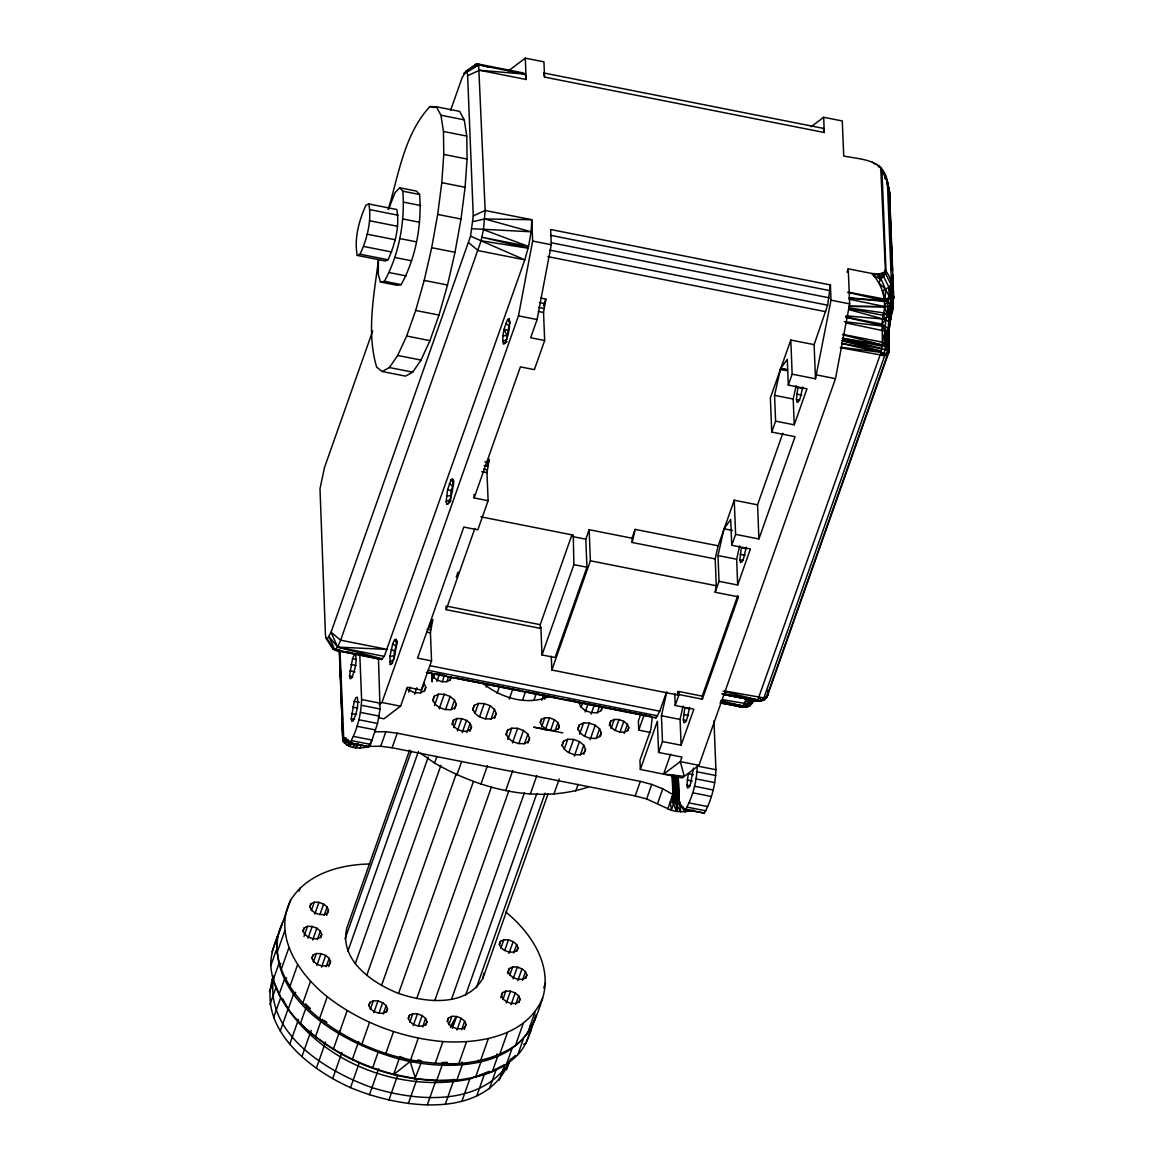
<?xml version="1.0" encoding="UTF-8"?>
<svg xmlns="http://www.w3.org/2000/svg" width="1163" height="1163" viewBox="0 0 1163 1163"><rect width="100%" height="100%" fill="white"/><g stroke="black" fill="none" stroke-linecap="round" stroke-linejoin="round"><path stroke-width="1.5" d="M378.382 260.439L378.324 274.628L380.461 282.013L397.252 285.328L401.206 284.615C415.961 257.604 421.849 225.113 419.61 194.512L416.499 191.095L399.723 187.781L395.1 192.578L388.369 209.5M840.369 347.708L884.709 355.689C890.335 355.02 888.125 347.548 886.729 344.103L882.412 342.198L842.695 334.333M722.805 694.122L757.36 701.173L761.082 701.158L764.469 699.69L767.028 696.986L889.157 351.328L889.201 347.446L887.224 344.757C887.616 323.808 891.41 303.165 891.396 282.216L887.354 181.617C883.967 159.127 861.361 159.578 843.713 156.031L842.303 120.967L823.666 117.274L811.149 126.723M847.057 272.186L848.249 268.813L871.552 273.436C881.714 283.51 886.642 298.818 883.706 312.891C879.984 325.858 884.36 339.422 881.031 352.374L882.702 355.631L885.261 349.409L885.072 326.41L887.951 306.523L887.311 298.557L892.457 295.591L893.504 292.611L889.462 192.011L887.354 181.617L880.74 167.821L885.552 273.479L890.96 284.586L893.533 297.539L888.794 332.545L888.881 344.364M889.84 212.64L889.462 192.011L887.354 181.617M888.794 332.545C890.262 316.627 894.376 300.519 890.96 284.586L888.895 287.246L882.484 290.924L885.247 299.182L884.36 300.781L849.164 297.902M849.237 292.393L885.247 299.182L885.566 289.383L878.937 274.061L871.552 273.436M505.789 912.039C530.633 932.174 552.847 964.999 542.598 998.188C537.059 1015.633 530.909 1034.052 515.5 1045.333C498.825 1056.934 478.836 1061.877 458.833 1063.564C408.998 1065.686 358.974 1048.953 319.563 1018.555C291.884 996.662 264.975 958.181 282.798 922.274M542.598 998.188C526.519 1036.059 479.636 1043.981 442.914 1041.568C401.148 1037.876 360.457 1022.466 327.268 996.72C299.603 974.812 272.68 936.331 290.517 900.438C306.843 873.646 340.105 864.472 369.747 864.007M473.268 215.911L485.16 210.488L531.782 219.72L531.113 231.786L528.554 246.483L524.804 259.858L384.255 656.383L381.595 659.508L334.973 650.248L333.069 649.056L327.312 638.952L331.062 632.236L470.55 236.133L473.268 215.911L467.628 75.682L467.046 72.121L465.767 71.336L462.002 78.052L450.532 110.514M372.712 330.932L324.462 467.613L319.999 488.722L325.436 634.605L326.018 638.182L334.973 650.248L337.633 647.108L340.643 640.188L481.089 240.799L483.445 229.678L485.16 210.488L478.647 64.924L476.743 63.747L465.767 71.336L478.647 64.924L525.283 74.156L526.141 79.491L479.519 70.245L467.628 75.682M340.003 650.597L343.667 737.4L348.682 742.895L349.961 742.895C357.303 729.841 361.112 714.489 361.606 699.515L359.789 654.347M339.567 649.855L342.692 739.973C347.097 749.801 361.344 748.638 369.892 746.384L377.539 723.459L380.054 708.979L378.44 658.04M378.833 717.775L383.921 718.792L400.595 706.188L407.283 687.26L421.268 690.022L431.546 660.904L430.426 632.861L432.752 619.472L429.787 627.875M431.546 660.904L417.561 658.127L463.833 527.057L477.819 529.834L488.111 500.715L486.977 472.658L489.303 459.283L486.934 466M684.353 809.404L685.632 809.404C692.974 796.364 696.782 780.998 697.277 766.024L715.928 769.717C715.419 784.691 711.625 800.057 704.284 813.097L684.353 809.404L672.897 794.489L662.765 788.834L651.745 784.4L640.319 781.376L397.223 733.199L385.854 731.716L375.038 731.818M814.115 344.641L790.796 340.032L792.163 374.166L815.481 378.789L814.115 344.641L827.678 305.2L830.397 284.935L550.666 229.518L551.277 244.753L537.102 319.534L530.677 337.735L544.662 340.512L534.384 369.645L520.399 366.868L474.126 497.938L488.111 500.715M369.892 746.384L380.723 746.268L392.091 747.765L635.187 795.928L646.613 798.952L671.356 810.306L673.624 803.284L673.988 795.725L671.618 798.08L676.241 811.411L685.24 811.803L693.511 810.015M849.194 298.062L884.491 301.464L892.21 298.004L890.96 284.586L893.431 296.172L893.01 304.764L889.768 323.198C893.518 305.607 897.095 285.793 885.29 270.107L883.647 276.503L888.895 287.246L890.64 296.987L892.21 298.004C893.896 305.884 894.609 319.244 883.706 312.891L848.83 307.904M357.23 255.409L360.065 254.217C367.043 238.822 371.971 220.825 368.802 203.961L365.967 205.153C358.989 220.563 354.046 238.546 357.23 255.409L385.2 260.963L388.035 259.771C395.013 244.361 399.941 226.378 396.772 209.514L368.802 203.961M349.496 676.081L352.52 658.694L354.235 655.016L355.573 654.464C357.085 662.43 354.744 670.935 351.444 678.218L350.107 678.785L349.496 676.081L352.898 676.75M351.211 718.763L354.235 701.376L355.951 697.698L357.288 697.131C358.8 705.112 356.459 713.617 353.159 720.9L351.822 721.453L351.211 718.763L354.599 719.432M395.929 639.301L396.554 642.092L395.115 654.144L393.414 660.162L391.64 663.971L390.245 664.553L389.91 656.325L392.76 643.691L394.533 639.883L395.929 639.301L397.484 641.729M394.533 639.883L397.223 643.386L394.577 650.844L393.487 659.988L389.62 661.762M452.48 479.098C454.05 487.384 451.622 496.208 448.191 503.783L446.81 504.364L446.17 501.558L447.624 489.521L451.099 479.694L452.48 479.098L454.05 481.526M450.517 501.922L451.142 490.655L453.774 483.183L451.099 479.694M507.083 341.733L503.361 344.161C501.805 335.889 504.233 327.05 507.65 319.491L509.045 318.909L509.903 321.642M544.662 340.512L543.543 312.469L545.869 299.095L540.621 298.048M689.674 707.38L687.129 718.356L685.341 722.165L683.96 722.761L683.321 719.955L684.774 707.918L689.775 708.907M693.468 768.089L690.546 783.731L688.83 787.409L687.493 787.976L686.882 785.272L688.278 773.686L693.366 774.689M746.239 547.192L743.68 558.167L741.907 561.976L740.511 562.558L739.886 559.766L741.325 547.715L746.326 548.703M802.79 386.988L800.246 397.964L798.458 401.773L797.077 402.369L796.437 399.563L797.891 387.526L802.892 388.515M768.191 690.081L767.217 696.346L764.469 699.69L765.254 697.204L763.277 699.385L764.469 699.69L766.795 696.55L887.616 354.322L889.201 347.446L889.084 330.612L887.849 328.286L882.135 324.128L845.835 317.005M380.461 282.013L384.415 281.301C399.171 254.275 405.073 221.799 402.834 191.183L399.723 187.781M378.484 259.916C374.006 295.155 366.345 332.342 376.667 367.145L382.22 371.52L389.387 367.537L397.702 355.456L406.657 336.02L415.685 310.463L424.204 280.399L431.691 247.69L437.681 214.428L441.795 182.664L443.757 154.417L443.466 131.463L440.937 115.224L436.314 106.749L429.903 106.545C404.317 134.225 398.691 174.348 388.326 209.355M382.22 371.52L405.524 376.129L412.691 372.16L421.021 360.065L429.961 340.643L438.989 315.086L447.522 285.008L455.009 252.313L460.999 219.037L465.098 187.272L467.075 159.04L466.785 136.086L464.255 119.847L459.632 111.372L436.314 106.749M347.533 739.668L342.692 739.973L343.667 737.4M674.278 775.27C673.043 787.54 677.259 799.374 676.241 811.411L671.356 810.306L670.324 801.772L679.788 804.985L685.24 811.803L683.088 806.948M890.233 297.306L892.021 305.68L889.971 322.267L885.77 319.767L848.568 309.489M462.031 1061.993L462.307 1064.726L456.914 1080.005L455.605 1080.209C399.549 1083.829 342.038 1063.273 301.362 1024.472C285.749 1008.423 272.346 988.535 270.805 965.595C270.398 950.796 277.419 937.596 282.158 923.989M455.605 1080.209C478.124 1077.868 501.384 1071.312 517.768 1054.826C527.973 1043.996 530.866 1029.197 536.056 1015.721C517.695 1070.367 446.272 1070.978 399.374 1059.086C344.582 1043.822 270.47 1003.276 277.419 936.608M530.662 1031.014L531.113 1025.882M842.463 338.36L882.15 346.269L885.479 345.76L886.729 344.103L887.762 333.447L884.985 331.092L845.661 322.82M884.854 343.274L886.075 332.022L887.849 328.286M652.298 717.266L650.829 729.506L639.955 760.297L640.333 769.441L682.288 777.902L698.963 765.312L835.485 378.658L849.659 303.877L848.249 268.813M890.654 299.138L885.566 289.383L878.966 282.958L880.595 279.193L883.647 276.503L885.29 270.107M889.768 323.198L891.221 314.403M548.078 793.718L482.965 978.112C466.392 1007.245 425.687 1002.826 398.575 993.42C372.48 983.244 338.622 959.838 346.952 927.609L409.652 750.033M482.965 978.112L483.793 973.257M505.876 323.314L508.987 325.887L506.603 339.596L502.736 341.37M379.167 704.589L381.944 702.496L518.465 315.842L532.639 241.061L531.782 219.72L484.869 218.964L473.065 221.566M534.893 1020.038L535.852 1014.921M815.481 378.789L831.007 300.185L830.397 284.935M884.505 178.026L886.758 179.771L889.361 191.284L890 212.655M891.032 314.359L893.01 304.764L890.611 306.174L884.563 306.916L849.048 306.363M510.281 1059.362C486.861 1121.83 399.054 1108.237 350.528 1087.623C309.154 1069.248 256.718 1028.077 273.116 976.833M273.901 975.888C263.39 1032.889 326.12 1071.327 371.986 1087.609C416.441 1101.477 479.868 1106.885 509.089 1062.633L506.516 1069.916M702.365 699.181L702.234 696.128L678.93 691.505L679.047 694.558L702.365 699.181L738.476 596.866L715.172 592.258L716.277 585.745L715.187 558.923L632.207 542.481L635.158 529.383L718.138 545.825L734.246 500.221L757.549 504.844L758.916 538.978L735.612 534.369L734.246 500.221M698.963 765.312L680.311 761.62L684.309 776.39L663.637 774.064L680.311 761.62L681.925 757.069L658.607 752.446L662.474 741.529L661.427 715.739L666.821 691.796M715.187 558.923L718.138 545.825M662.474 741.529L681.111 745.221L680.079 719.432L683.088 706.072M717.993 555.551L724.011 528.816L730.713 519.498L731.76 545.287L750.397 548.98L737.676 585.018L719.025 581.326L717.993 555.551L736.644 559.243L737.676 585.018M736.644 559.243L739.653 545.869M774.558 395.347L780.562 368.613L787.278 359.309L788.31 385.084L806.962 388.791L794.242 424.829L775.59 421.137L774.558 395.347L793.195 399.04L794.242 424.829M793.195 399.04L796.204 385.68M889.114 199.411L889.39 198.204M372.509 1068.216L378.019 1052.559M889.579 314.068L892.021 305.68M719.912 702.888L746.297 707.38L749.699 705.897L753.043 699.326M751.211 699.036L750.033 704.952L745.367 706.959L721.307 703.004M890.669 314.286L888.619 320.973L889.201 313.981L882.135 324.128M753.537 699.312L752.243 703.208L749.699 705.897L748.492 705.607M750.775 699.239L749.103 704.138L746.297 707.38L745.367 706.959M600.152 736.194L601.286 732.937L599.599 728.867L595.209 725.232L589.35 723.052L583.564 722.921L579.407 724.869L577.996 728.358L579.712 732.486L584.088 736.121L589.903 738.272L595.747 738.432L599.904 736.484L601.286 732.937L600.079 736.324M842.128 340.425L887.863 350.194L884.709 355.689L763.887 697.916L761.082 701.158L756.72 700.766L757.36 701.173L881.031 352.374L887.616 354.322M290.517 900.438L272.011 951.886M270.805 965.595L276.198 950.302M277.012 952.846L284.731 931.011M299.065 891.091L300.258 887.732M269.467 991.719L273.741 979.58M281.17 969.608L288.875 947.772M360.05 748.071L361.082 745.163M269.976 1004.469L275.965 987.489M309.794 907.125L310.972 903.767L314.301 902.212L318.938 902.328L323.634 904.073L327.123 906.98L328.489 910.28L326.716 915.31M303.02 931.243L304.197 927.885L307.526 926.33L312.164 926.446L316.859 928.19L320.348 931.098L321.715 934.398L320.537 937.756M273.61 1017.683L280.748 997.461M311.335 910.614L314.301 902.212M303.965 936.419L307.526 926.33M314.78 914.089L318.938 902.328M289.878 986.558L297.597 964.709M308.006 938.207L312.164 926.446M320.072 914.147L323.634 904.073M280.268 1031.014L287.988 1009.164L282.798 998.799M380.723 746.268L385.854 731.716M312.702 939.951L316.859 928.19M324.157 915.383L327.123 906.98M317.383 939.5L320.348 931.098M311.858 958.457L313.036 955.099L316.365 953.544L321.003 953.66L325.684 955.405L329.187 958.312L330.525 961.685L329.42 964.403L326.105 965.959L321.468 965.842L316.772 964.098L313.283 961.19L311.902 957.89L313.036 955.099M543.499 305.811L545.869 299.095M313.399 961.946L316.365 953.544M408.678 692.087L410.394 687.231M392.091 747.765L397.223 733.199M302.831 1003.073L310.55 981.223M316.845 965.421L321.003 953.66M289.791 1044.098L298.528 1019.34M414.551 694.253L416.834 687.784M456.216 577.211L458.004 572.123M632.207 542.481L632.032 538.207L589.147 529.703L585.803 539.181L586.937 567.224L555.056 657.517L542.002 654.929L540.868 626.886L540.359 628.34L446.185 609.674L474.897 528.336M301.362 1024.472L300.432 1023.469L305.825 1008.176L307.788 1006.271L310.477 1008.641M321.54 967.165L325.684 955.405M420.643 693.032L424.073 683.321L425.789 687.449L424.64 690.677M326.222 966.715L329.187 958.312M328.736 966.555L330.525 961.51M433.261 678.233L434.875 673.653M301.915 1056.615L311.175 1030.403M345.033 938.963L411.339 751.153M436.925 681.387L439.629 673.77M319.563 1018.555L327.268 996.72M432.651 700.969L434.351 696.128L438.509 694.18L444.295 694.311L450.168 696.492L454.544 700.126L456.259 704.24L454.544 709.096M442.274 681.649L444.44 675.543M434.511 705.505L438.509 694.18M347.868 951.276L418.404 751.502M446.941 681.576L448.569 676.997M439.163 708.878L444.295 694.311M449.965 680.384L451.04 677.331L449.892 680.21L446.49 681.794L441.736 681.692L436.925 679.904L433.334 676.924L431.924 673.551L432.243 681.852L431.909 673.217M316.336 1068.245L325.596 1042.033M355.282 963.676L428.231 757.084M445.589 709.43L450.168 696.492M451.113 709.837L454.544 700.126M339.451 1032.468L347.17 1010.618M588.478 787.002C537.146 804.069 480.174 789.299 434.584 763.044L436.954 756.328M451.956 724.665L453.57 720.101L456.972 718.501L461.726 718.618L466.537 720.391L470.128 723.371L471.524 726.759L469.91 731.323M453.744 727.645L456.972 718.501M366.767 975.364L440.908 765.341M332.691 1078.668L341.937 1052.457M457.422 730.815L461.726 718.618M462.234 732.588L466.537 720.391M472.585 710.23L474.3 705.374L478.458 703.441L484.244 703.571L490.117 705.737L494.493 709.372L496.208 713.501L494.493 718.356M368.816 1005.748L370.008 1002.39L373.338 1000.834L377.96 1000.95L382.656 1002.695L386.16 1005.602L387.526 1008.903L386.334 1012.261M466.901 732.53L470.128 723.371M370.372 1009.237L373.338 1000.834M475.027 713.137L478.458 703.441M486.149 687.129L487.37 683.699M381.537 985.497L456.274 773.788M361.809 1044.287L369.514 1022.437M456.928 774.863L461.667 761.431M373.803 1012.711L377.96 1000.95M479.665 716.51L484.244 703.571M350.528 1087.623L359.265 1062.866M379.094 1012.769L382.656 1002.695M485.538 718.69L490.117 705.737M383.194 1014.005L386.16 1005.602M497.037 693.322L499.465 686.475M491.062 719.083L494.493 709.372M398.575 993.42L473.326 781.696M369.412 1094.892L378.658 1068.681M509.249 699.05L512.883 688.772M385.796 1053.591L393.501 1031.741M480.915 784.167L487.442 765.69M540.359 628.34L540.214 624.676L571.92 534.864M542.002 654.929L573.882 564.636L573.272 535.125L480.871 516.823M505.963 734.987L507.664 730.131L511.822 728.198L517.608 728.329L523.481 730.495L527.857 734.129L529.572 738.258L527.857 743.113M408.271 1018.643L409.463 1015.27L412.792 1013.729L417.415 1013.831L422.111 1015.575L425.614 1018.483L426.981 1021.783L425.789 1025.141M507.824 739.523L511.822 728.198M416.732 998.581L491.484 786.857M522.449 700.373L525.472 691.811M409.827 1022.132L412.792 1013.729M393.559 1074.656L399.985 1056.455L410.161 1061.514L419.654 1060.787M512.476 742.895L517.608 728.329M413.258 1025.592L417.415 1013.831M388.835 1100.271L397.572 1075.513M418.549 1025.664L422.111 1015.575M534.05 699.952L536.463 693.09M518.916 743.448L523.481 730.495M410.554 1060.045L418.273 1038.196M505.672 790.622L512.796 770.458M422.649 1026.885L425.614 1018.483M524.426 743.84L527.857 734.129M434.773 1000.616L508.914 790.607M678.93 691.505L677.709 694.965L551.829 670.033L590.397 560.799L589.147 529.703M541.813 700.213L543.63 695.081M540.344 722.412L541.42 719.359L544.822 717.76L549.561 717.876L554.373 719.65L557.964 722.63L559.374 726.017L558.298 729.07M414.813 1078.871L420.933 1063.36L421.239 1060.656L417.706 1059.958M408.315 1103.614L417.052 1078.857M541.595 726.904L544.822 717.76M545.258 730.073L549.561 717.876M451.462 999.395L524.397 792.803M447.319 1021.303L448.511 1017.945L451.826 1016.389C456.608 1015.808 461.377 1017.698 464.662 1021.158L466.029 1024.458L464.241 1029.488M550.608 730.335L554.373 719.65M435.209 1063.404L442.914 1041.568M448.86 1024.792L451.826 1016.389M530.328 793.995L536.855 775.503M555.274 730.262L557.964 722.63M465.665 995.019L536.797 793.544M427.315 1104.85L436.052 1080.093M457.001 1030.011L461.159 1018.25M632.032 538.207L635.158 529.383M476.408 987.75L545.127 793.108M461.696 1029.56L464.662 1021.158M561.903 746.079L563.619 741.224L567.762 739.275L573.563 739.406L579.421 741.587L583.797 745.221L585.512 749.335L583.797 754.191M564.346 748.987L567.762 739.275M581.151 706.959L582.3 703.717M499.305 944.676L500.497 941.318L503.826 939.762L508.449 939.878L513.145 941.623L516.648 944.53L518.015 947.83L516.823 951.189M458.833 1063.564L466.552 1041.728M568.983 752.359L573.563 739.406M445.371 1103.949L454.122 1079.177M577.691 729.724L579.407 724.869M500.86 948.165L503.826 939.762M585.222 711.945L588.085 703.848M579.567 734.246L583.564 722.921M504.887 949.953L508.449 939.878M574.289 756.154L579.421 741.587M591.095 714.111L593.944 706.028M584.771 736.005L589.35 723.052M508.987 953.384L513.145 941.623M580.381 754.932L583.797 745.221M597.186 712.904L599.468 706.421M513.683 952.933L516.648 944.53M462.016 1100.91L469.721 1079.06L489.216 1071.37M507.548 973.576L509.336 968.532L512.665 966.976C517.419 966.424 522.202 968.285 525.487 971.745L526.854 975.045L525.661 978.403M590.077 739.784L595.209 725.232M601.184 710.549L602.332 707.308L600.922 710.811L596.764 712.759L590.978 712.614L585.105 710.448L580.73 706.813L579.014 702.685M500.773 997.694L502.561 992.65L505.876 991.094L510.513 991.21L515.209 992.955L518.713 995.862L520.035 999.235L518.945 1001.954L515.616 1003.509L510.979 1003.393L506.298 1001.648L502.794 998.741L501.427 995.455L502.561 992.65M509.685 975.379L512.665 966.976M480.61 1060.525L488.315 1038.675M575.729 791.102L578.098 784.385M478.415 1060.336L481.002 1061.775L475.609 1077.054L474.024 1077.287L492.269 1071.777L497.662 1056.484L496.877 1053.882M502.91 999.497L505.876 991.094M596.168 738.578L599.599 728.867M513.13 978.853L517.288 967.093M506.356 1002.971L510.513 991.21M476.801 1095.837L484.506 1073.987M517.826 980.598L521.983 968.837M609.238 725.596L610.851 721.016L614.268 719.432L619.007 719.534L623.819 721.322L627.409 724.302L628.82 727.675L627.744 730.727M511.051 1004.716L515.209 992.955M611.026 728.576L614.268 719.432M522.521 980.147L525.487 971.745M515.732 1004.265L518.713 995.862M499.727 1054.361L507.446 1032.526M518.858 1002.593L520.035 999.061M615.242 730.204L619.007 719.534M489.347 1088.859L496.499 1068.623M620.053 731.992L623.819 721.322M499.349 1080.136L504.771 1064.77M506.457 1064.29L511.851 1048.997M624.182 733.446L627.409 724.302M515.5 1045.333L523.219 1023.498M517.768 1054.826L523.176 1039.533M527.362 1033.762L535.082 1011.912M543.732 987.881L545.505 982.837M640.784 714.169L638.385 720.973L638.749 730.117L650.611 732.472M638.749 730.117L644.186 714.722M426.269 672.418L655.976 717.934L659.755 711.204L666.05 693.337M790.796 340.032L770.357 397.92L771.738 432.055L795.041 436.677L758.916 538.978M640.333 769.441L657.357 721.205L658.607 752.446M635.187 795.928L640.319 781.376M681.111 745.221L693.846 709.183L675.194 705.476L679.047 694.558M715.172 592.258L719.025 581.326M731.76 545.287L735.612 534.369M771.738 432.055L775.59 421.137M788.31 385.084L792.163 374.166M646.613 798.952L651.745 784.4M757.549 504.844L782.83 433.232M663.637 774.064L670.688 754.104M657.618 803.386L662.765 788.834M702.234 696.128L737.764 595.529M667.751 809.041L672.897 794.489L672.127 775.314M746.181 699.181L742.576 707.395L721.322 702.874M888.895 287.246L889.433 297.932L887.82 300.258L890.611 306.174L885.77 319.767L883.284 315.377L848.728 308.558M553.864 794.155L559.272 779.021M452.378 1028.296L456.594 1016.549L450.357 1027.394M722.019 699.588L749.103 704.138L752.01 702.772L753.202 699.472M751.022 703.164L753.551 699.777L752.243 703.208L750.469 703.426M749.641 697.713L747.082 704.095L749.437 699.21M425.789 687.449L424.379 690.953L420.221 692.886L414.435 692.755L406.381 688.772M434.351 696.128L432.956 699.588L434.657 703.746L439.047 707.38L444.848 709.532L450.692 709.692L454.849 707.744L456.259 704.24M453.57 720.101L452.422 722.964L453.817 726.352L457.408 729.332L462.22 731.105L466.974 731.222L470.375 729.623L471.524 726.759M474.3 705.374L472.89 708.878L474.606 713.006L478.982 716.641L484.855 718.807L490.641 718.938L494.798 717.004L496.208 713.501M507.664 730.131L506.268 733.635L507.984 737.764L512.36 741.398L518.218 743.564L524.004 743.695L528.162 741.761L529.572 738.258M541.42 719.359L540.257 722.223L541.667 725.61L545.258 728.59L550.07 730.364L554.809 730.48L558.225 728.881L559.374 726.017M563.619 741.224L562.209 744.727L563.924 748.841L568.3 752.476L574.173 754.656L579.959 754.787L584.102 752.839L585.512 749.335M610.851 721.016L609.703 723.895L611.113 727.268L614.704 730.248L619.516 732.036L624.255 732.138L627.657 730.553L628.82 727.675M753.551 699.777L749.699 705.897M310.972 903.767L309.852 906.573L311.219 909.859L314.708 912.766L319.403 914.511L324.041 914.627L327.37 913.071L328.489 910.28M304.197 927.885L303.078 930.691L304.444 933.976L307.933 936.884L312.629 938.628L317.266 938.745L320.595 937.189L321.715 934.398M370.008 1002.39L368.875 1005.195L370.241 1008.495L373.745 1011.403L378.44 1013.147L383.063 1013.249L386.392 1011.694L387.526 1008.903M409.463 1015.27L408.329 1018.076L409.696 1021.376L413.199 1024.283L417.895 1026.028L422.518 1026.129L425.847 1024.574L426.981 1021.783M448.511 1017.945L447.377 1020.751L448.744 1024.051L452.247 1026.958L456.928 1028.703L461.566 1028.804L464.895 1027.249L466.029 1024.458M500.497 941.318L499.363 944.123L500.73 947.409L504.233 950.331L508.929 952.075L513.552 952.177L516.881 950.622L518.015 947.83M509.336 968.532L508.202 971.338L509.568 974.623L513.072 977.531L517.768 979.275L522.391 979.391L525.72 977.836L526.854 975.045M348.682 742.895L368.613 746.588L372.029 740.075L353.392 736.383M751.894 698.876L749.757 703.833L746.908 706.319L720.871 702.132M504.757 343.579C508.187 336.02 510.601 327.196 509.045 318.909M764.469 699.69L768.336 693.555L767.028 696.986L765.806 696.942M358.655 1041.51L352.229 1059.726M272.084 979.755L273.712 976.644M883.284 315.377L886.729 313.487L890.611 306.174M451.099 1025.824L456.332 1016.506M672.796 775.198L673.377 795.041L671.618 798.08L679.686 802.208L676.081 798.051L679.788 804.985L680.704 811.861L673.828 799.49M544.502 699.225L546.159 696.39M747.824 698.309L744.465 704.037L746.908 706.319M357.986 743.768L355.544 747.824L359.091 744.305M877.12 274.09L880.595 279.193L876.64 274.032L873.646 275.631L880.595 279.193L881.554 273.61L883.647 276.503L886.002 271.153L881.961 170.554L879.446 166.164L879.257 167.283L876.873 164.216M339.698 1031.203L333.272 1049.404M892.21 298.004L893.431 296.172L892.457 295.591M355.267 743.491L352.578 747.271L356.096 744.175M322.587 1019.34L320.843 1021.448L315.449 1036.742L316.162 1037.541M474.969 65.826L476.743 63.747L523.365 72.949L525.283 74.156L479.519 70.245M885.261 349.409L887.878 346.487L888.895 347.025L888.503 335.293L889.157 351.328L888.038 354.119L889.23 350.877L887.863 350.194M750.033 704.952L753.595 699.486L752.01 702.772M723.488 693.657L758.261 700.111C761.605 702.437 771.462 693.555 763.887 697.916L724.723 690.967M352.622 742.823L348.958 746.079L353.014 743.535M510.63 1059.522L515.587 1055.379M295.693 992.33L293.556 994.045L288.162 1009.324L289.267 1010.531L278.989 994.699L284.383 979.42L286.65 977.909M300.432 1023.469C326.236 1048.619 359.323 1065.25 393.966 1074.379L410.161 1061.514L415.525 1078.653L436.707 1080.543L456.914 1080.005M508.609 70.739L525.283 58.15L543.935 61.843L544.546 77.092L824.276 132.509L823.666 117.274M847.551 292.276L884.36 300.781L887.311 298.557L885.247 299.182M350.906 742.11L346.821 744.989L350.935 742.823M446.81 504.364L449.281 502.736M390.245 664.553L392.716 662.925M469.75 69.707L463.964 73.473L476.743 63.747L488.576 67.061M467.046 72.121L478.647 64.924M887.224 344.757L885.479 345.76L842.681 334.755M280.879 963.4L278.538 964.694L273.145 979.987L280.21 996.11M492.007 1071.268L504.437 1064.712M884.171 272.462L878.937 274.061M549.358 696.288C527.813 705.999 501.166 698.12 483.517 683.713M446.17 501.558L450.037 499.799M349.452 741.136L344.51 743.215L349.074 741.703M523.612 1044.345L525.909 1043.633L531.317 1028.339L530.052 1026.144M348.071 740.787L343.405 741.834L343.1 734.638M469.721 1079.06C403.168 1092.668 327.254 1065.337 287.988 1009.164M435.689 1080.732L436.707 1080.543L442.1 1065.264L442.114 1062.531L447.537 1062.386M884.36 300.781L887.82 300.258L884.563 306.174L887.951 306.523M347.635 739.944L342.911 740.526L339.233 650.204M503.027 335.933L506.821 335.482L504.19 329.318L507.708 330.452M446.476 496.136L450.27 495.671M389.91 656.325L393.705 655.874M342.78 740.206L347.577 739.784M342.692 739.973L347.548 739.566M347.824 740.133L342.911 740.526L339.654 650.146M849.048 306.247L884.563 306.509L849.208 299.225M342.78 738.796L345.993 738.927L342.794 738.694M472.12 228.718L531.113 231.786L484.869 218.964M337.633 647.108L387.264 649.419L340.643 640.188L331.062 632.236L337.633 647.108L382.191 658.796L334.973 650.248L329.1 636.815L337.633 647.108L384.255 656.383M845.966 315.856L882.673 318.982M844.28 321.671L885.072 326.41M840.515 347.228L881.031 352.374L841.576 343.434M780.315 369.703L787.191 370.648M470.55 236.133L481.089 240.799L528.075 248.213L481.845 237.194L528.554 246.483L483.445 229.678M343.361 737.691L346.501 738.185M842.492 338.171L882.31 345.048M426.865 672.476L651.135 716.437L583.913 703.106M841.619 343.245L881.307 351.095L842.041 340.788M550.07 730.364L533.744 727.151L562.776 732.894M429.903 106.545L434.904 107.534M440.937 115.224L464.255 119.847M443.466 131.463L466.785 136.086M443.757 154.417L467.075 159.04M441.795 182.664L465.098 187.272M402.834 191.183L419.61 194.512M403.895 202.202L420.686 205.531M550.462 235.289L830.193 290.706M437.681 214.428L460.999 219.037M551.291 242.747L829.234 297.83M532.639 241.061L551.277 244.753M831.007 300.185L849.659 303.877M370.081 209.66L398.051 215.213M402.732 218.949L419.509 222.278M549.736 250.118L827.678 305.2M369.471 220.737L397.441 226.276M547.802 256.616L825.745 311.699M399.534 238.502L416.31 241.817M367.13 234.199L395.1 239.738M431.691 247.69L455.009 252.313M363.685 246.454L391.655 251.993M394.853 257.488L411.644 260.803M360.065 254.217L388.035 259.771M389.503 272.622L406.294 275.951M539.37 302.511L544.618 303.543M424.204 280.399L447.522 285.008M538.513 307.41L543.761 308.442M538.295 311.422L543.543 312.469M384.415 281.301L401.206 284.615M518.465 315.842L537.102 319.534M816.833 374.966L835.485 378.658M780.562 368.613L787.351 369.965M415.685 310.463L438.989 315.086M796.742 394.141L801.743 395.129M796.437 399.563L799.766 400.232M406.657 336.02L429.961 340.643M397.702 355.456L421.021 360.065M389.387 367.537L412.691 372.16M484.84 461.842L488.344 462.54M484.07 465.52L487.559 466.218M483.59 469.082L487.079 469.779M481.729 471.626L486.977 472.658M724.011 528.816L732.486 530.488M740.177 554.329L745.178 555.318M739.886 559.766L743.215 560.421M572.748 536.594L585.803 539.181M590.397 560.799L716.277 585.745M573.882 564.636L586.937 567.224M447.813 606.374L540.214 624.676M427.025 629.27L430.528 629.968M426.923 632.163L430.426 632.861M683.626 714.518L688.612 715.521M429.714 665.629L659.755 711.204M326.018 638.182L333.069 649.056L338.244 650.088M346.879 651.803L350.325 652.487M364.135 655.234L367.595 655.917M661.427 715.739L680.079 719.432M683.321 719.955L686.65 720.624M428.042 670.339L657.749 715.856M437.041 674.002L445.894 675.761M454.733 677.506L521.983 690.837M525.516 691.534L539.676 694.34M543.208 695.038L557.368 697.844M566.221 699.603L580.381 702.408M352.52 658.694L355.922 659.363M350.892 664.495L355.98 665.498M349.787 670.847L354.875 671.865M381.944 702.496L400.595 706.188M361.606 699.515L380.257 703.208M354.235 701.376L359.323 702.379M361.402 705.287L380.054 708.979M697.073 771.796L715.725 775.488M352.607 707.162L357.695 708.18M360.443 712.396L379.094 716.088M696.114 778.905L714.765 782.612M351.502 713.53L356.59 714.533M687.173 780.039L692.261 781.056M358.887 719.766L377.539 723.459M694.558 786.275L713.195 789.968M686.882 785.272L690.27 785.941M356.954 726.264L375.605 729.957M692.625 792.773L711.276 796.481M689.048 802.892L707.7 806.584M351.604 740.627L370.241 744.32M687.26 807.137L705.912 810.844M349.961 742.895L368.613 746.588M685.632 809.404L704.284 813.097M517.637 967.223L518.814 967.66M393.966 1074.379L415.525 1078.653M723.153 694.137L756.939 700.896L722.383 694.18L755.005 700.431L735.874 695.867M721.947 693.657L757.36 701.173M333.069 649.056L343.463 651.295M352.127 653.17L381.595 659.508M780.838 368.235L787.525 369.718M845.806 317.295L882.005 325.436L884.985 331.092L882.412 342.198L885.479 345.76L889.201 347.446L888.983 336.5L887.762 333.447L888.895 347.025M724.564 702.903L742.576 707.395M842.419 338.709L881.83 348.638M723.168 691.229L758.261 700.111M720.667 700.562L743.477 706.334M447.624 489.521L451.142 490.655M391.059 649.71L394.577 650.844M481.089 240.799L524.804 259.858L478.182 250.612L468.616 242.674M478.153 1060.38L481.002 1061.775M654.696 717.135L655.976 717.934M324.012 1020.329L326.861 1022.306M420.366 753.115L434.584 763.044M872.454 162.137L875.172 164.187M687.173 809.23L689.557 811.178M449.311 483.503L452.422 486.09M392.76 643.691L395.871 646.279M680.166 803.415L675.514 797.382L674.642 775.663M759.25 697.815L761.692 700.097L764.542 697.611L764.818 698.745M676.881 776.695L677.825 800.26L679.686 802.208L677.331 799.519L676.444 776.041M673.988 795.725L675.979 800.609L679.788 804.985M305.578 1003.727L307.788 1006.271M507.65 319.491L510.339 322.994M881.961 170.554L880.289 167.239M889.361 191.284L886.758 179.771L887.311 185.135M887.689 188.711L888.532 190.02M883.647 276.503L882.121 273.523L884.491 272.026L885.552 273.479L885.13 271.168M884.563 306.916L886.729 313.487M824.276 132.509L823.331 128.366L543.615 72.949L544.546 77.092M884.2 353.087L884.709 355.689M675.979 800.609L674.889 775.765M891.396 282.216L893.533 297.539L892.632 274.294M889.07 192.069L889.419 196.271M886.075 332.022L886.729 344.103M676.837 804.345L677.229 811.512M672.374 775.605L673.377 795.041M340.032 650.669L340.207 654.304M341.093 672.447L341.355 677.884M339.451 649.943L340.148 666.166M340.454 673.377L341.311 693.192M341.704 702.205L342.474 720.217M890.291 219.778L891.207 241.555M891.425 246.978L892.399 270.456M892.573 275.5L893.533 298.876L893.431 296.172M889.462 192.011L892.501 270.717M713.966 720.944L715.928 769.717M677.564 691.52L677.709 694.965M678.16 776.39L679.236 803.517M674.714 693.453L675.194 705.476M678.233 776.739L679.323 803.909M551.277 656.208L551.829 670.033M525.283 58.15L526.141 79.491M473.981 494.435L474.126 497.938M446.04 606.01L446.185 609.674M677.477 776.012L678.378 801.263M676.154 775.706L676.997 799.126M677.346 775.677L678.233 800.885M677.04 776.71L677.825 800.26M890.291 227.076L890.727 241.497M891.454 264.946L891.628 270.368M892.733 306.436L892.588 302.874L892.733 306.436"/></g></svg>
